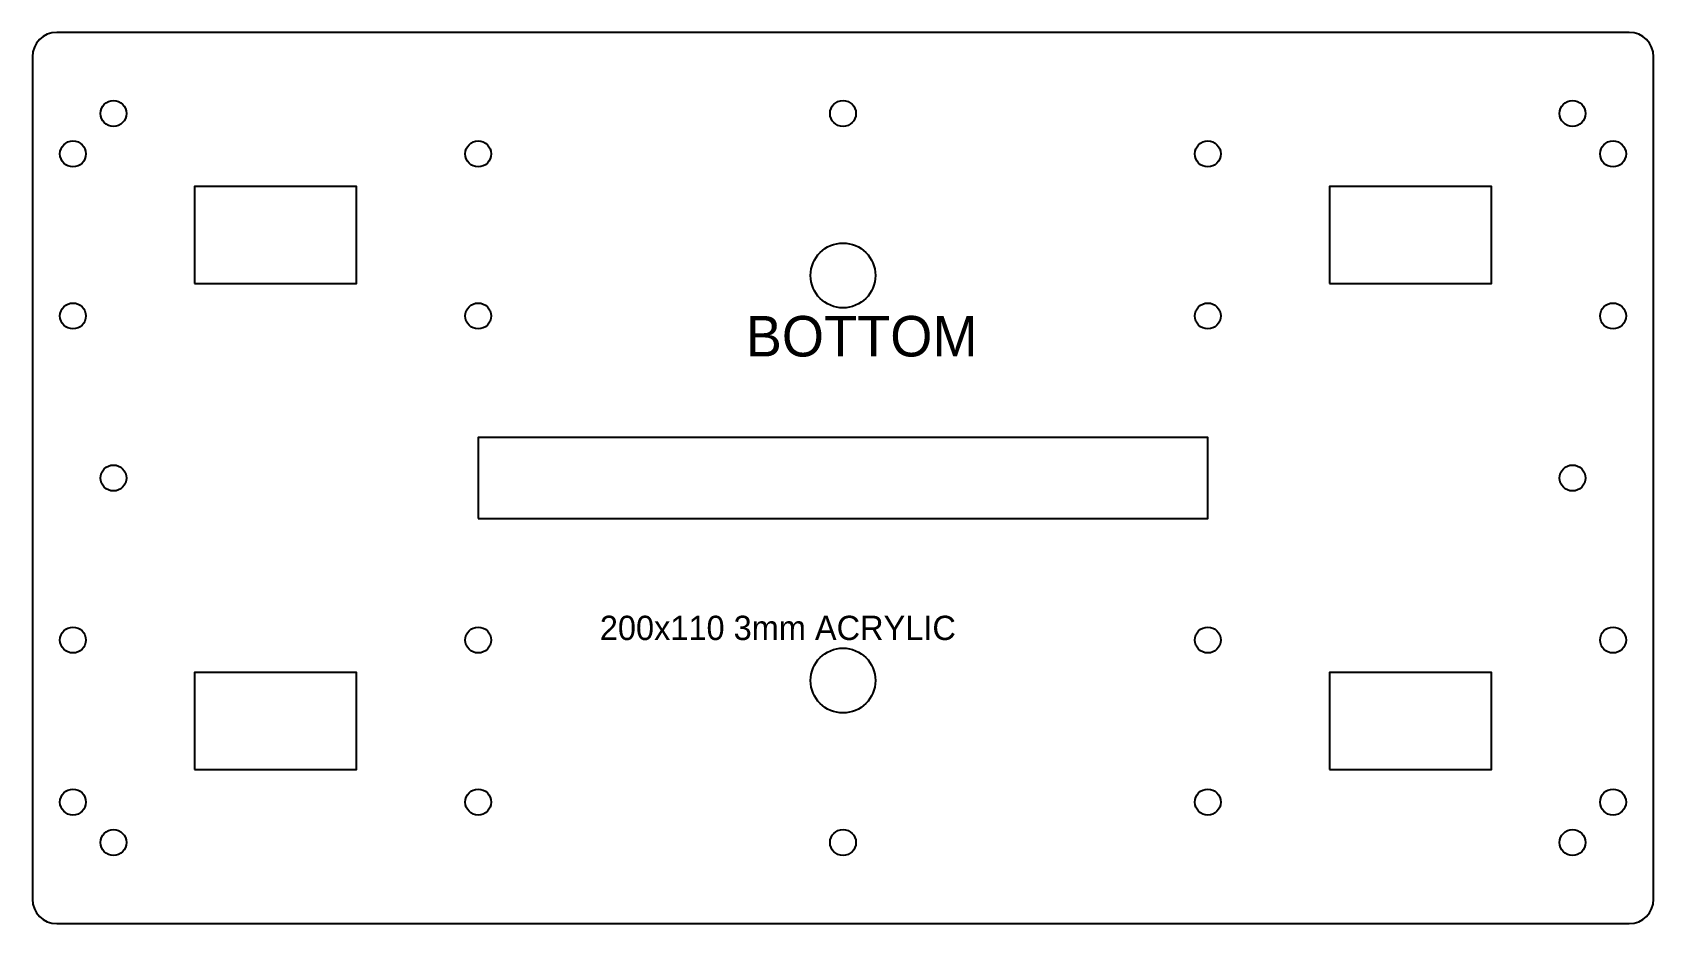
# Model space of a CAD drawing. Header units: millimetres. Extents: x 0 to 200, y 0 to 110.
import ezdxf

# ---------------------------------------------------------------- set-up
doc = ezdxf.new("R2010")
doc.units = ezdxf.units.MM
for name, color, linetype in [('ENGRAVE', 5, 'Continuous'), ('HOLES', 1, 'Continuous'), ('OUTLINE', 7, 'Continuous'), ('SLOTS', 3, 'Continuous')]:
    doc.layers.add(name, color=color, linetype=linetype)

msp = doc.modelspace()

# ---------------------------------------------------------------- linework, layer by layer
at = {"layer": 'HOLES'}
for centre in [(10, 100), (100, 100), (190, 100), (5, 95), (55, 95), (145, 95), (195, 95), (5, 75), (55, 75), (145, 75), (195, 75), (10, 55), (190, 55), (5, 35), (55, 35), (145, 35), (195, 35), (5, 15), (55, 15), (145, 15), (195, 15), (10, 10), (100, 10), (190, 10)]:
    msp.add_circle(centre, 1.6, dxfattribs=at)
at = {"layer": 'OUTLINE'}
for p, q in [((197, 110), (3, 110)), ((0, 107), (0, 3)), ((200, 3), (200, 107)), ((3, 0), (197, 0))]:
    msp.add_line(p, q, dxfattribs=at)
for centre, start, end in [((3, 107), 90, 180), ((197, 107), 0, 90), ((3, 3), 180, 270), ((197, 3), 270, 360)]:
    msp.add_arc(centre, 3, start, end, dxfattribs=at)
at = {"layer": 'SLOTS'}
for points in [[(20, 79), (40, 79), (40, 91), (20, 91), (20, 79)], [(160, 79), (180, 79), (180, 91), (160, 91), (160, 79)], [(55, 50), (145, 50), (145, 60), (55, 60), (55, 50)], [(20, 19), (40, 19), (40, 31), (20, 31), (20, 19)], [(160, 19), (180, 19), (180, 31), (160, 31), (160, 19)]]:
    msp.add_lwpolyline(points, dxfattribs=at)
for centre in [(100, 80), (100, 30)]:
    msp.add_circle(centre, 4, dxfattribs=at)

# ---------------------------------------------------------------- texts
at = {"layer": 'ENGRAVE'}
for s, height, p in [('BOTTOM', 5, (88, 70)), ('200x110 3mm ACRYLIC', 3, (70, 35))]:
    msp.add_text(s, height=height, dxfattribs=at).set_placement(p)

doc.saveas('drawing.dxf')
